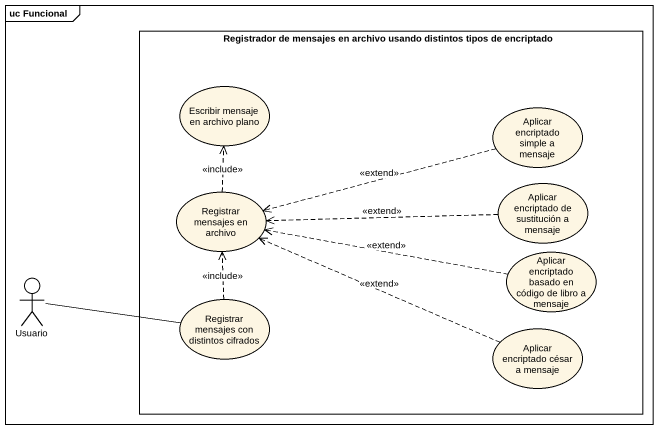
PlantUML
@startuml
mainframe uc Funcional
rectangle "Registrador de mensajes en archivo usando distintos tipos de encriptado" as Registrador_de_mensajes_en {
  usecase "Escribir mensaje en archivo plano" as Escribir_mensaje_en_archivo
  usecase "Aplicar encriptado simple a mensaje" as Aplicar_encriptado_simple_a
  usecase "Registrar mensajes en archivo" as Registrar_mensajes_en
  usecase "Aplicar encriptado de sustitución a mensaje" as Aplicar_encriptado_de
  usecase "Aplicar encriptado basado en código de libro a mensaje" as Aplicar_encriptado_basado
  usecase "Registrar mensajes con distintos cifrados" as Registrar_mensajes_con
  usecase "Aplicar encriptado césar a mensaje" as Aplicar_encriptado_césar_a
}
actor Usuario
Aplicar_encriptado_simple_a .left.> Registrar_mensajes_en : <<extend>>
Registrar_mensajes_en .up.> Escribir_mensaje_en_archivo : <<include>>
Aplicar_encriptado_de .left.> Registrar_mensajes_en : <<extend>>
Aplicar_encriptado_basado .left.> Registrar_mensajes_en : <<extend>>
Usuario -right- Registrar_mensajes_con
Registrar_mensajes_con .up.> Registrar_mensajes_en : <<include>>
Aplicar_encriptado_césar_a .left.> Registrar_mensajes_en : <<extend>>
@enduml
